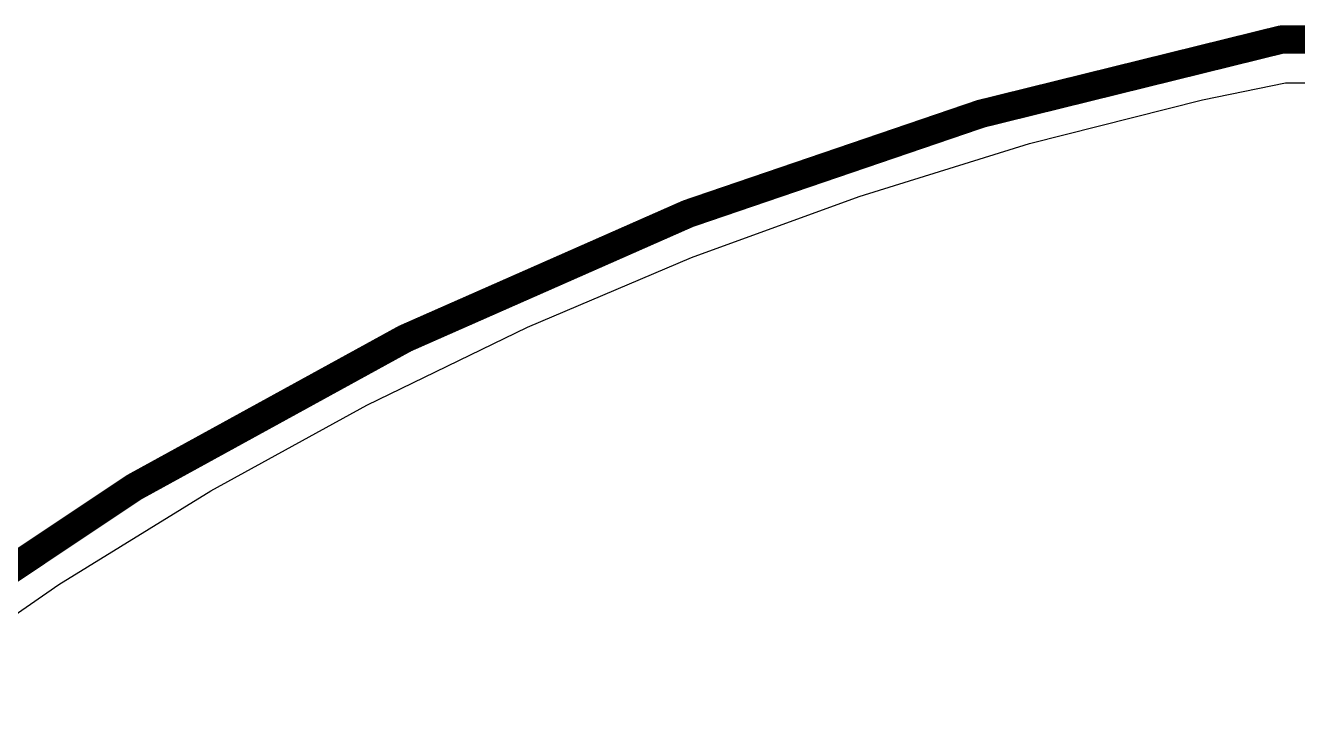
# Model space of a CAD drawing. Header units: inches. Extents: x 0 to 446, y -21 to 70.
# Drawn here: x 13.75 to 25.15, y 63.94 to 70.08 of the extents above; entities that cross this region are included whole.
import ezdxf

# ---------------------------------------------------------------- set-up
doc = ezdxf.new("R2010")
doc.units = ezdxf.units.IN
for name, color, linetype in [('Board Outline', 216, 'Continuous'), ('Fabrication', 76, 'Continuous'), ('Top Layer', 1, 'Continuous')]:
    doc.layers.add(name, color=color, linetype=linetype)

msp = doc.modelspace()

# ---------------------------------------------------------------- linework, layer by layer
at = {"layer": 'Board Outline'}
for points in [[(8.25, 60.754, 0.254, 0.254, -0.152792), (25, 69.956, 0.254, 0.254, 0)], [(25, 69.956, 0.254, 0.254, 0), (65, 69.956, 0.254, 0.254, 0)]]:
    msp.add_lwpolyline(points, format="xyseb", dxfattribs=at)
msp.add_lwpolyline([(24.936, 69.956, 0.127, 0.127, 1), (25.063, 69.956, 0.127, 0.127, 1)], format="xyseb", close=True, dxfattribs=at)
msp.add_lwpolyline([(24.936, 69.956, 0.127, 0.127, 1), (25.063, 69.956, 0.127, 0.127, 1)], format="xyseb", close=True, dxfattribs=at)
at = {"layer": 'Fabrication'}
for points in [[(8.25, 60.754, 0.254, 0.254, -0.152792), (25, 69.956, 0.254, 0.254, 0)], [(25, 69.956, 0.254, 0.254, 0), (65, 69.956, 0.254, 0.254, 0)]]:
    msp.add_lwpolyline(points, format="xyseb", dxfattribs=at)
msp.add_lwpolyline([(24.936, 69.956, 0.127, 0.127, 1), (25.063, 69.956, 0.127, 0.127, 1)], format="xyseb", close=True, dxfattribs=at)
msp.add_lwpolyline([(24.936, 69.956, 0.127, 0.127, 1), (25.063, 69.956, 0.127, 0.127, 1)], format="xyseb", close=True, dxfattribs=at)
at = {"layer": 'Top Layer'}
for p, q in [((24.294, 69.417), (25.039, 69.568)), ((25.039, 69.568), (64.961, 69.568)), ((22.745, 69.023), (24.294, 69.417)), ((21.219, 68.55), (22.745, 69.023)), ((19.718, 68.001), (21.219, 68.55)), ((18.247, 67.377), (19.718, 68.001)), ((16.809, 66.679), (18.247, 67.377)), ((15.409, 65.91), (16.809, 66.679)), ((14.049, 65.07), (15.409, 65.91)), ((12.733, 64.164), (14.049, 65.07))]:
    msp.add_line(p, q, dxfattribs=at)

doc.saveas('drawing.dxf')
